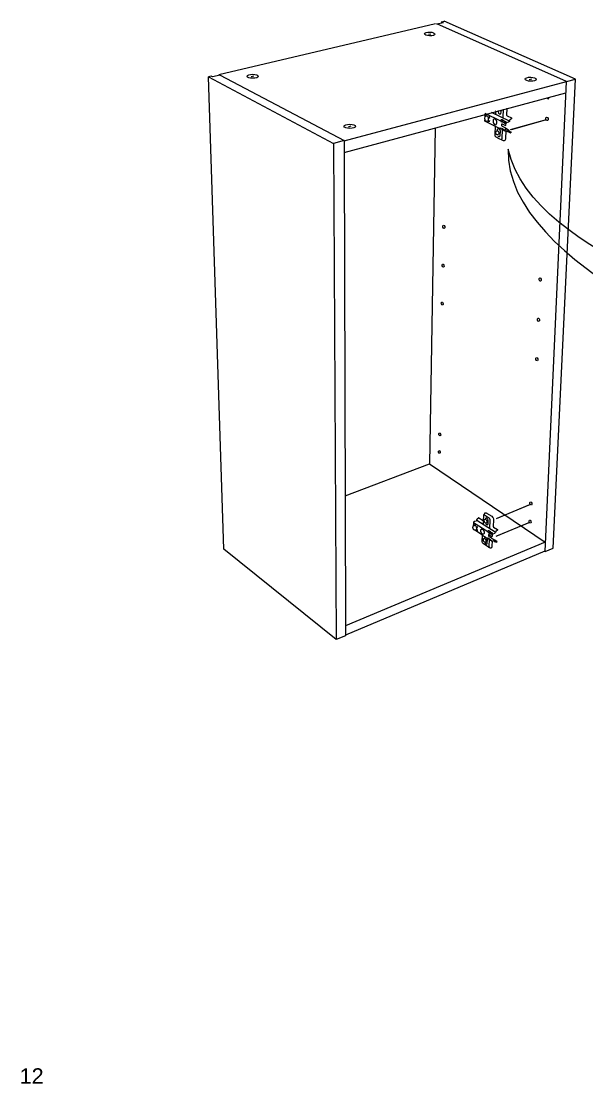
# Model space of a CAD drawing. Header units: metres. Extents: x -8.4 to 7.9, y -3.9 to 2.
# Drawn here: x 2.127 to 2.517, y -1.484 to -0.751 of the extents above; entities that cross this region are included whole.
import ezdxf

# ---------------------------------------------------------------- set-up
doc = ezdxf.new("R2010")
doc.units = ezdxf.units.M
doc.header["$MEASUREMENT"] = 0
for name, color, linetype, lineweight in [('PDF10_Geometry_Num_Penna__1', 255, 'Continuous', 18), ('PDF10_Geometry_Num_Penna__7', 7, 'Continuous', 18), ('PDF10_Text_Num_Penna__7', 7, 'Continuous', 18)]:
    doc.layers.add(name, color=color, linetype=linetype, lineweight=lineweight)
doc.styles.add('GENERATED_STYLE_2', font='')
doc.styles.get('GENERATED_STYLE_2').set_extended_font_data('Arial')

msp = doc.modelspace()

# ---------------------------------------------------------------- linework, layer by layer
at = {"layer": 'PDF10_Geometry_Num_Penna__1', "color": 255, "linetype": 'Continuous', "lineweight": 18, "flags": 128}
for points in [[(2.46467, -0.82582), (2.48826, -0.81918)], [(2.4548, -1.09395), (2.47701, -1.08475)], [(2.4546, -1.10626), (2.47695, -1.097)]]:
    msp.add_lwpolyline(points, dxfattribs=at)
at = {"layer": 'PDF10_Geometry_Num_Penna__7', "color": 7, "linetype": 'Continuous', "lineweight": 18, "flags": 128}
for points in [[(2.41236, -0.75297), (2.2631, -0.78819), (2.26311, -0.78858)], [(2.41323, -0.75337), (2.41324, -0.75314)], [(2.41324, -0.75314), (2.41674, -0.75231)], [(2.48786, -1.11698), (2.50273, -0.79275), (2.41324, -0.75314)], [(2.41674, -0.75231), (2.41675, -0.75162)], [(2.41674, -0.75231), (2.41778, -0.75206)], [(2.41675, -0.75162), (2.41826, -0.75126)], [(2.41778, -0.75206), (2.41675, -0.75162)], [(2.50892, -0.7911), (2.41826, -0.75126)], [(2.40745, -0.76024), (2.4091, -0.75984)], [(2.25773, -0.7891), (2.25598, -0.78952)], [(2.25598, -0.78952), (2.34209, -0.83547)], [(2.26655, -1.1154), (2.25598, -0.78952)], [(2.26393, -0.78839), (2.2587, -0.78962), (2.25773, -0.7891)], [(2.2631, -0.78819), (2.26362, -0.78846)], [(2.26393, -0.78839), (2.34929, -0.83355), (2.34932, -0.84308)], [(2.28538, -0.78944), (2.28714, -0.78896)], [(2.47699, -0.79149), (2.47873, -0.79106)], [(2.49345, -1.11461), (2.50892, -0.7911)], [(2.50273, -0.79275), (2.50892, -0.7911)], [(2.34929, -0.83369), (2.50256, -0.79291)], [(2.34931, -0.84184), (2.50221, -0.8006)], [(2.45383, -0.81332), (2.4537, -0.81327)], [(2.45384, -0.81324), (2.45378, -0.81449)], [(2.45768, -0.81405), (2.45775, -0.81228)], [(2.45899, -0.81767), (2.45923, -0.81192)], [(2.4618, -0.81659), (2.46172, -0.81652), (2.46164, -0.81644), (2.46158, -0.81633), (2.46153, -0.8162), (2.46151, -0.81607), (2.4615, -0.81594), (2.46171, -0.81132)], [(2.44641, -0.81504), (2.44632, -0.81725), (2.44636, -0.81719), (2.44648, -0.81706), (2.4466, -0.81695), (2.44671, -0.81687), (2.44683, -0.81681), (2.44697, -0.81677)], [(2.44746, -0.81666), (2.44697, -0.81677)], [(2.44731, -0.81669), (2.44734, -0.81608), (2.44734, -0.81605), (2.44734, -0.81603), (2.44735, -0.816), (2.44736, -0.81598), (2.44736, -0.81596), (2.44737, -0.81595)], [(2.44795, -0.81672), (2.44778, -0.81666), (2.44762, -0.81663), (2.44746, -0.81666)], [(2.44946, -0.81979), (2.44943, -0.82052), (2.44942, -0.8206), (2.44938, -0.82066), (2.44933, -0.82069), (2.44926, -0.82067), (2.44824, -0.82018)], [(2.44954, -0.81785), (2.44952, -0.81795), (2.44949, -0.81801), (2.44943, -0.81803), (2.44937, -0.81802), (2.44878, -0.81774)], [(2.44893, -0.81941), (2.44895, -0.81941), (2.44896, -0.81943), (2.44896, -0.81946), (2.44896, -0.81949), (2.44895, -0.81952), (2.44895, -0.81955)], [(2.44957, -0.81713), (2.44957, -0.81703), (2.44953, -0.81694), (2.44948, -0.81686), (2.44942, -0.81681)], [(2.44954, -0.81785), (2.44957, -0.81713)], [(2.45078, -0.81398), (2.46302, -0.81983)], [(2.45378, -0.81449), (2.45378, -0.81461), (2.45379, -0.81473), (2.4538, -0.81485), (2.45381, -0.81496), (2.45384, -0.81508), (2.45387, -0.81523)], [(2.46401, -0.82601), (2.48892, -0.819)], [(2.35229, -0.82399), (2.35411, -0.82349)], [(2.41215, -0.82489), (2.40814, -1.05655)], [(2.45338, -0.82359), (2.45733, -0.82549), (2.45724, -0.82543), (2.45716, -0.82535), (2.45712, -0.82526), (2.45711, -0.82517), (2.45712, -0.82508), (2.45715, -0.82499)], [(2.45773, -0.82558), (2.45767, -0.82558), (2.45762, -0.82557), (2.45755, -0.82557), (2.45749, -0.82555), (2.45742, -0.82552), (2.45736, -0.8255), (2.45733, -0.82549)], [(2.45788, -0.82557), (2.4578, -0.82554), (2.45772, -0.82553)], [(2.45818, -0.8259), (2.4581, -0.82584), (2.45802, -0.82576), (2.45797, -0.82567), (2.45792, -0.82557), (2.45786, -0.82544), (2.45782, -0.82531)], [(2.45887, -0.82581), (2.45882, -0.82571), (2.45876, -0.82563), (2.45871, -0.82555), (2.45866, -0.8255), (2.45861, -0.82545), (2.45855, -0.82542), (2.45849, -0.8254), (2.45844, -0.82539), (2.45838, -0.8254), (2.45833, -0.82541), (2.45827, -0.82544), (2.4582, -0.82549), (2.45816, -0.82559), (2.45816, -0.82568), (2.45818, -0.82577), (2.45821, -0.82585), (2.45827, -0.82594), (2.45838, -0.826)], [(2.45818, -0.82196), (2.45822, -0.82197), (2.45826, -0.82199), (2.46052, -0.82308)], [(2.45838, -0.826), (2.45818, -0.8259)], [(2.45835, -0.83193), (2.45861, -0.82607)], [(2.45838, -0.826), (2.45841, -0.82601), (2.45847, -0.82604), (2.45853, -0.82605), (2.45861, -0.82607), (2.45866, -0.82607), (2.45872, -0.82608), (2.45877, -0.82609), (2.45877, -0.82607), (2.45876, -0.82604)], [(2.45893, -0.82607), (2.45885, -0.82606), (2.45876, -0.82604)], [(2.45923, -0.82641), (2.45914, -0.82635), (2.45907, -0.82626), (2.45901, -0.82617), (2.45896, -0.82607), (2.45892, -0.82595), (2.45888, -0.82581)], [(2.45926, -0.826), (2.45921, -0.82609), (2.45921, -0.82618), (2.45922, -0.82628), (2.45926, -0.82636), (2.45933, -0.82644), (2.45943, -0.8265)], [(2.45943, -0.8265), (2.45923, -0.82641)], [(2.45943, -0.8265), (2.45946, -0.82652), (2.45952, -0.82655), (2.45958, -0.82656), (2.45965, -0.82658), (2.45971, -0.82659), (2.45977, -0.82659), (2.45982, -0.82659), (2.45981, -0.82655)], [(2.45998, -0.82658), (2.4599, -0.82656), (2.45981, -0.82655)], [(2.45992, -0.82632), (2.45997, -0.82645), (2.46001, -0.82657), (2.46006, -0.82669), (2.46012, -0.82678), (2.46019, -0.82686), (2.46029, -0.82691)], [(2.46059, -0.82706), (2.46029, -0.82692)], [(2.46052, -0.82308), (2.46054, -0.82308), (2.46057, -0.82308), (2.46087, -0.82301)], [(2.46072, -0.82641), (2.46077, -0.82533)], [(2.46274, -0.82629), (2.46077, -0.82533), (2.46079, -0.82496)], [(2.46087, -0.82301), (2.46094, -0.82155)], [(2.46115, -0.82125), (2.46108, -0.82129), (2.46101, -0.82136), (2.46095, -0.82144), (2.46094, -0.82155)], [(2.4613, -0.82699), (2.461, -0.82706)], [(2.46232, -0.82673), (2.4613, -0.82699)], [(2.46389, -0.82824), (2.4613, -0.82699)], [(2.4631, -0.82702), (2.4631, -0.82685), (2.46307, -0.8267), (2.46301, -0.82656), (2.46294, -0.82645), (2.46285, -0.82635), (2.46275, -0.82629)], [(2.46309, -0.82724), (2.4631, -0.82705), (2.46427, -0.82761)], [(2.46427, -0.82761), (2.46425, -0.82817), (2.46394, -0.82824)], [(2.34929, -0.83355), (2.34209, -0.83547)], [(2.45485, -0.83147), (2.45492, -0.83152), (2.45504, -0.83158), (2.45502, -0.83157), (2.45501, -0.83154)], [(2.458, -0.83299), (2.45797, -0.83298), (2.45794, -0.83297), (2.4579, -0.83296), (2.45788, -0.83295), (2.45785, -0.83293)], [(2.34209, -0.83547), (2.34386, -1.17776)], [(2.34932, -0.84308), (2.35025, -1.16751)], [(2.34999, -1.07852), (2.40814, -1.05655)], [(2.40814, -1.05655), (2.48801, -1.11046)], [(2.45441, -1.09412), (2.4774, -1.08459)], [(2.44561, -1.09161), (2.44554, -1.0917), (2.4455, -1.09179), (2.44544, -1.0919), (2.4454, -1.09203), (2.44538, -1.09216), (2.44536, -1.09231), (2.44522, -1.09558)], [(2.44561, -1.09161), (2.44593, -1.09124)], [(2.44657, -1.09042), (2.44647, -1.09045), (2.44638, -1.0905), (2.44629, -1.09057), (2.44622, -1.09064), (2.44615, -1.09074), (2.44608, -1.09084), (2.44603, -1.09095), (2.44598, -1.09107), (2.44594, -1.0912), (2.44593, -1.09124), (2.44626, -1.09086)], [(2.44657, -1.09042), (2.44685, -1.09032)], [(2.44685, -1.09032), (2.44699, -1.09029), (2.44713, -1.09029), (2.44728, -1.09032), (2.44744, -1.09037), (2.44759, -1.09046)], [(2.43905, -1.09639), (2.43893, -1.09645), (2.4388, -1.09653), (2.4387, -1.09663), (2.43861, -1.09676), (2.43854, -1.0969), (2.43849, -1.09704), (2.43847, -1.09719)], [(2.43882, -1.09919), (2.43927, -1.09904), (2.43927, -1.099)], [(2.44074, -1.09523), (2.44073, -1.09542), (2.44072, -1.09553), (2.44067, -1.09565), (2.44061, -1.09575), (2.44053, -1.09584), (2.44044, -1.09591), (2.44035, -1.09596), (2.43905, -1.09639)], [(2.43927, -1.099), (2.4393, -1.09839), (2.4393, -1.09837), (2.4393, -1.09835), (2.4393, -1.09833), (2.43931, -1.09831), (2.43932, -1.09828)], [(2.43985, -1.09915), (2.4397, -1.09907), (2.43955, -1.09903), (2.4394, -1.09901), (2.43927, -1.09904)], [(2.44073, -1.09542), (2.45349, -1.10353)], [(2.44074, -1.09523), (2.44075, -1.09513), (2.44079, -1.09504), (2.44083, -1.09494), (2.4409, -1.09486), (2.44097, -1.09478)], [(2.44188, -1.09392), (2.44188, -1.09403), (2.44097, -1.09478)], [(2.44198, -1.09379), (2.44193, -1.09382), (2.4419, -1.09387), (2.44188, -1.09392)], [(2.44226, -1.0937), (2.44198, -1.09379)], [(2.44226, -1.0937), (2.44522, -1.09558), (2.44513, -1.09741)], [(2.44513, -1.09741), (2.44513, -1.09752), (2.44515, -1.09763), (2.44515, -1.09773), (2.44517, -1.09784), (2.44518, -1.09795), (2.44522, -1.09808)], [(2.44678, -1.09739), (2.44666, -1.0973), (2.44654, -1.09719), (2.44643, -1.09705), (2.44637, -1.09697), (2.44632, -1.09689), (2.44622, -1.09672), (2.44614, -1.09654), (2.44607, -1.09635), (2.44601, -1.09616), (2.44597, -1.09599), (2.44595, -1.09583), (2.44593, -1.09566), (2.44594, -1.09552), (2.44595, -1.09537), (2.44597, -1.09523), (2.44601, -1.09512), (2.44606, -1.095), (2.44613, -1.09489), (2.44621, -1.0948), (2.4463, -1.09474), (2.4464, -1.0947), (2.44647, -1.09468), (2.44653, -1.09468), (2.44658, -1.09468), (2.44664, -1.0947), (2.44677, -1.09474), (2.4469, -1.0948)], [(2.45009, -1.09538), (2.45009, -1.09527), (2.45007, -1.09515), (2.45005, -1.09503), (2.45002, -1.09491), (2.45, -1.09481), (2.44994, -1.09469), (2.44989, -1.09459), (2.44984, -1.0945), (2.44977, -1.09441), (2.4497, -1.09434), (2.44963, -1.09427), (2.44955, -1.09421), (2.44606, -1.09201)], [(2.4469, -1.0948), (2.44702, -1.0949), (2.44714, -1.09501), (2.44726, -1.09515), (2.44731, -1.09522), (2.44737, -1.0953), (2.44746, -1.09548), (2.44755, -1.09566), (2.44762, -1.09584), (2.44767, -1.09604), (2.44771, -1.09621), (2.44773, -1.09638), (2.44774, -1.09653), (2.44774, -1.09669), (2.44773, -1.09683), (2.4477, -1.09696), (2.44767, -1.09709), (2.44762, -1.0972), (2.44755, -1.09731), (2.44747, -1.09739), (2.44737, -1.09746), (2.44727, -1.0975), (2.44722, -1.09751), (2.44716, -1.09751), (2.44709, -1.09751), (2.44703, -1.0975), (2.44691, -1.09746), (2.44679, -1.09739)], [(2.44984, -1.10102), (2.45009, -1.09538)], [(2.45422, -1.10642), (2.47734, -1.09684)], [(2.43986, -1.10231), (2.43975, -1.10234), (2.43965, -1.10235), (2.43954, -1.10235), (2.43943, -1.10234)], [(2.44478, -1.10577), (2.43943, -1.10234)], [(2.44031, -1.10216), (2.43986, -1.10231)], [(2.44029, -1.10217), (2.44104, -1.10265)], [(2.44053, -1.09999), (2.44113, -1.10038)], [(2.44077, -1.10152), (2.44077, -1.10154), (2.44077, -1.10157), (2.44077, -1.10159), (2.44077, -1.10161), (2.44077, -1.10163), (2.44076, -1.10165)], [(2.44104, -1.10265), (2.44104, -1.10266), (2.44106, -1.10266), (2.44111, -1.10268), (2.44115, -1.10266), (2.44118, -1.10261), (2.4412, -1.10254), (2.44122, -1.10192)], [(2.44113, -1.10038), (2.44115, -1.10038), (2.44115, -1.10039), (2.4412, -1.1004), (2.44125, -1.10038), (2.44128, -1.10034), (2.44129, -1.10027)], [(2.44129, -1.10027), (2.44132, -1.09964)], [(2.44466, -1.10495), (2.4445, -1.10484), (2.44435, -1.1047), (2.4442, -1.10452), (2.44413, -1.10442), (2.44406, -1.10432), (2.44394, -1.1041), (2.44383, -1.10387), (2.44374, -1.10363), (2.44367, -1.10338), (2.44362, -1.10317), (2.44359, -1.10297), (2.44357, -1.10276), (2.44358, -1.10257), (2.44359, -1.10238), (2.44362, -1.10221), (2.44367, -1.10206), (2.44373, -1.10191), (2.44382, -1.10177), (2.44392, -1.10166), (2.44404, -1.10158), (2.44417, -1.10153), (2.44425, -1.10151), (2.44433, -1.10151), (2.4444, -1.10151), (2.44448, -1.10153), (2.44464, -1.10158), (2.4448, -1.10166)], [(2.4448, -1.10166), (2.44495, -1.10178), (2.44511, -1.10192), (2.44525, -1.1021), (2.44532, -1.1022), (2.44539, -1.1023), (2.44551, -1.10252), (2.44562, -1.10275), (2.44571, -1.10299), (2.44578, -1.10324), (2.44583, -1.10345), (2.44586, -1.10366), (2.44587, -1.10386), (2.44587, -1.10406), (2.44586, -1.10424), (2.44582, -1.10441), (2.44578, -1.10457), (2.44571, -1.1047), (2.44563, -1.10485), (2.44552, -1.10495), (2.4454, -1.10505), (2.44527, -1.1051), (2.4452, -1.10511), (2.44513, -1.10511), (2.44505, -1.10511), (2.44497, -1.1051), (2.44482, -1.10504), (2.44466, -1.10495)], [(2.44478, -1.10577), (2.44826, -1.108), (2.4482, -1.10795), (2.44816, -1.10789), (2.44814, -1.10783), (2.44814, -1.10777), (2.44815, -1.10772), (2.44818, -1.10765)], [(2.44902, -1.10517), (2.44895, -1.10526), (2.4489, -1.10538), (2.44888, -1.10552), (2.44887, -1.10567), (2.44888, -1.10584), (2.44892, -1.10601), (2.44897, -1.10618), (2.44904, -1.10635)], [(2.44902, -1.10517), (2.44905, -1.10517), (2.44909, -1.10519), (2.44915, -1.10523), (2.45119, -1.10654)], [(2.44904, -1.10635), (2.45334, -1.1091)], [(2.45122, -1.10532), (2.45086, -1.1051)], [(2.45119, -1.10654), (2.45122, -1.10655), (2.45126, -1.10654), (2.45154, -1.10645)], [(2.45153, -1.10645), (2.45158, -1.10519), (2.4516, -1.10511), (2.45165, -1.10504), (2.45172, -1.10497), (2.45178, -1.10493)], [(2.48801, -1.11046), (2.35025, -1.16818)], [(2.44617, -1.11061), (2.44605, -1.11052), (2.44593, -1.11041), (2.44581, -1.11027), (2.44575, -1.11019), (2.4457, -1.11011), (2.44561, -1.10994), (2.44552, -1.10976), (2.44545, -1.10957), (2.44539, -1.10937), (2.44536, -1.10921), (2.44533, -1.10904), (2.44531, -1.10888), (2.44532, -1.10873), (2.44533, -1.10858), (2.44536, -1.10845), (2.44539, -1.10833), (2.44544, -1.10822), (2.44551, -1.1081), (2.44559, -1.10802), (2.44568, -1.10796), (2.44579, -1.10792), (2.44585, -1.1079), (2.44591, -1.1079), (2.44597, -1.1079), (2.44603, -1.10792), (2.44615, -1.10796), (2.44628, -1.10802)], [(2.44628, -1.10802), (2.4464, -1.10811), (2.44652, -1.10822), (2.44664, -1.10836), (2.44669, -1.10844), (2.44675, -1.10852), (2.44684, -1.10869), (2.44693, -1.10887), (2.447, -1.10906), (2.44705, -1.10926), (2.4471, -1.10943), (2.44712, -1.10959), (2.44712, -1.10975), (2.44712, -1.10991), (2.44712, -1.11005), (2.44709, -1.11018), (2.44705, -1.11031), (2.447, -1.11042), (2.44693, -1.11053), (2.44685, -1.11061), (2.44676, -1.11068), (2.44666, -1.11072), (2.4466, -1.11073), (2.44654, -1.11073), (2.44647, -1.11073), (2.44641, -1.11072), (2.44629, -1.11067), (2.44617, -1.11061)], [(2.44818, -1.10765), (2.44823, -1.10762), (2.44828, -1.1076), (2.44834, -1.10759), (2.44839, -1.1076), (2.44844, -1.10762), (2.44849, -1.10765), (2.44854, -1.10768), (2.44859, -1.10773), (2.44864, -1.10779), (2.44868, -1.10785), (2.44873, -1.10794), (2.44878, -1.10804)], [(2.4487, -1.10811), (2.44863, -1.10811), (2.44856, -1.1081), (2.44848, -1.10809), (2.4484, -1.10806), (2.44833, -1.10804), (2.44826, -1.108)], [(2.44905, -1.1085), (2.44898, -1.10845), (2.44893, -1.10838), (2.44889, -1.10831), (2.44885, -1.10823), (2.44881, -1.10814), (2.44878, -1.10804)], [(2.44881, -1.11393), (2.44883, -1.11394), (2.44889, -1.11397), (2.44895, -1.114), (2.44901, -1.11403), (2.44907, -1.11405), (2.44913, -1.11406), (2.44957, -1.11416)], [(2.4492, -1.10861), (2.44905, -1.1085)], [(2.44972, -1.10865), (2.44968, -1.10855), (2.44962, -1.10846), (2.44959, -1.1084), (2.44954, -1.10834), (2.44948, -1.10829), (2.44943, -1.10826), (2.44938, -1.10823), (2.44934, -1.10821), (2.44929, -1.1082), (2.44923, -1.10821), (2.44918, -1.10823), (2.44913, -1.10826), (2.44909, -1.10832), (2.44909, -1.10838), (2.44909, -1.10844), (2.44911, -1.1085), (2.44915, -1.10856), (2.44921, -1.10861)], [(2.4492, -1.10861), (2.44927, -1.10865), (2.44934, -1.10867), (2.44943, -1.10869), (2.44951, -1.10871), (2.44957, -1.10872), (2.44964, -1.10872), (2.44963, -1.10872), (2.44963, -1.1087)], [(2.44929, -1.11322), (2.4495, -1.10871)], [(2.44999, -1.1091), (2.44992, -1.10906), (2.44987, -1.10899), (2.44984, -1.10892), (2.44979, -1.10884), (2.44977, -1.10875), (2.44972, -1.10865)], [(2.45015, -1.10922), (2.45, -1.1091)], [(2.45067, -1.10926), (2.45063, -1.10916), (2.45058, -1.10907), (2.45053, -1.109), (2.45048, -1.10895), (2.45043, -1.1089), (2.45038, -1.10887), (2.45033, -1.10884), (2.45028, -1.10882), (2.45023, -1.10881), (2.45018, -1.10882), (2.45012, -1.10884), (2.45007, -1.10887), (2.45004, -1.10893), (2.45003, -1.10899), (2.45003, -1.10905), (2.45005, -1.1091), (2.45009, -1.10916), (2.45016, -1.10922)], [(2.45015, -1.10922), (2.45022, -1.10926), (2.45029, -1.10928), (2.45037, -1.1093), (2.45045, -1.10932), (2.45052, -1.10932), (2.45059, -1.10932), (2.45058, -1.10931)], [(2.45067, -1.10926), (2.45071, -1.10936), (2.45074, -1.10944), (2.45078, -1.10952), (2.45082, -1.1096), (2.45088, -1.10966), (2.45094, -1.10971)], [(2.45088, -1.11435), (2.45101, -1.11429), (2.45113, -1.1142), (2.45123, -1.11409), (2.45132, -1.11395), (2.4514, -1.11379), (2.45144, -1.11361), (2.45149, -1.11341), (2.45151, -1.1132), (2.45165, -1.10988)], [(2.45121, -1.10989), (2.45094, -1.10971)], [(2.45238, -1.10963), (2.45165, -1.10988)], [(2.45285, -1.10947), (2.45238, -1.10963)], [(2.45331, -1.11023), (2.45238, -1.10963)], [(2.45352, -1.10932), (2.45348, -1.10924), (2.45342, -1.10916), (2.45334, -1.1091)], [(2.45391, -1.11037), (2.45339, -1.11026)], [(2.45358, -1.10964), (2.45358, -1.10954), (2.45355, -1.10942), (2.45352, -1.10933)], [(2.45465, -1.11004), (2.45352, -1.10933)], [(2.45357, -1.10983), (2.45358, -1.10964)], [(2.45391, -1.11037), (2.4543, -1.1106), (2.45426, -1.11058), (2.45426, -1.11054)], [(2.45465, -1.11004), (2.45462, -1.11051), (2.45435, -1.11061)], [(2.35027, -1.17506), (2.34386, -1.17776), (2.26655, -1.1154)], [(2.48772, -1.11667), (2.35027, -1.17468)], [(2.44979, -1.11429), (2.44957, -1.11416)], [(2.44978, -1.11429), (2.44976, -1.11427), (2.44975, -1.11423), (2.44968, -1.11418)], [(2.44978, -1.11429), (2.44989, -1.11436), (2.45, -1.11441), (2.45011, -1.11445), (2.45022, -1.11447), (2.45035, -1.11448), (2.45048, -1.11448), (2.45061, -1.11445), (2.45088, -1.11435)], [(2.48754, -1.11675), (2.48786, -1.11698)], [(2.48786, -1.11698), (2.49345, -1.11461)], [(2.35025, -1.16751), (2.35027, -1.17506)]]:
    msp.add_lwpolyline(points, dxfattribs=at)
for points in [[(2.44831, -0.82017), (2.44781, -0.82029, -0.393021), (2.44625, -0.81916), (2.44622, -0.81971), (2.44623, -0.81985), (2.44626, -0.81999), (2.44632, -0.8201), (2.44639, -0.82019), (2.4465, -0.82025), (2.45338, -0.82359), (2.45314, -0.82933, 0.285069), (2.45401, -0.83105), (2.45485, -0.83147)], [(2.45868, -0.81957), (2.45869, -0.81951), (2.45867, -0.81946), (2.45862, -0.81941), (2.45855, -0.81937), (2.45844, -0.81933), (2.45832, -0.81929), (2.45818, -0.81927), (2.45801, -0.81925, 0.503074), (2.45737, -0.82013), (2.44665, -0.81499)], [(2.45973, -0.82007), (2.45974, -0.82002), (2.45972, -0.81996), (2.45967, -0.81991), (2.45958, -0.81987), (2.45949, -0.81983), (2.45937, -0.8198), (2.45923, -0.81977), (2.45906, -0.81976, 0.501581), (2.45842, -0.82063), (2.45804, -0.82045)], [(2.45909, -0.82095), (2.45947, -0.82114, -0.507626), (2.46011, -0.82026), (2.46027, -0.82027), (2.46042, -0.8203), (2.46054, -0.82033), (2.46065, -0.82037), (2.46072, -0.82042), (2.46077, -0.82047), (2.46079, -0.82052), (2.46078, -0.82058, 0.105322), (2.46014, -0.82146), (2.46053, -0.82165)], [(2.4618, -0.81659), (2.46471, -0.81797), (2.46469, -0.81852), (2.46344, -0.8195, -0.344334), (2.46257, -0.8209), (2.46115, -0.82125)], [(2.45504, -0.83158), (2.45888, -0.83345), (2.45901, -0.83351), (2.45914, -0.83355), (2.45926, -0.83357), (2.45937, -0.83358), (2.45948, -0.83357), (2.45958, -0.83355), (2.45989, -0.83348, 0.315605), (2.46078, -0.83192), (2.461, -0.82709)], [(2.45699, -0.82954), (2.45707, -0.82761, 0.26652), (2.45603, -0.82538)], [(2.46079, -0.82496), (2.45853, -0.82387, -0.416237), (2.45818, -0.82196), (2.45816, -0.82196), (2.45812, -0.82195), (2.45808, -0.82195), (2.45805, -0.82195), (2.45802, -0.82196)], [(2.44759, -1.09046), (2.45108, -1.09266, -0.241361), (2.45231, -1.09536), (2.45212, -1.09952), (2.45213, -1.09964), (2.45215, -1.09976), (2.45219, -1.09987), (2.45225, -1.09998), (2.45232, -1.10006), (2.45239, -1.10013), (2.45503, -1.10179), (2.45501, -1.10227), (2.45386, -1.10322, -0.312495), (2.45308, -1.1045), (2.45178, -1.10493)], [(2.44954, -1.10307), (2.44955, -1.103), (2.44954, -1.10294), (2.4495, -1.10288), (2.44943, -1.10283), (2.44934, -1.10278), (2.44922, -1.10274), (2.44909, -1.10271), (2.44895, -1.10269, 0.504506), (2.44836, -1.1035), (2.43847, -1.09719), (2.43838, -1.09953), (2.4384, -1.0995), (2.4385, -1.09939), (2.43859, -1.09931), (2.43871, -1.09924), (2.43882, -1.09919)], [(2.44865, -1.09768), (2.44873, -1.09602, 0.228778), (2.44777, -1.09392)], [(2.43943, -1.10234), (2.43933, -1.10232), (2.43922, -1.10228), (2.43911, -1.10223), (2.439, -1.10216), (2.43891, -1.10208), (2.4388, -1.10198), (2.43868, -1.10186), (2.43859, -1.10173), (2.43849, -1.10158), (2.43841, -1.10142), (2.43833, -1.10125), (2.43831, -1.10118, -0.24235), (2.43838, -1.09953)], [(2.44881, -1.11393), (2.44534, -1.11169, -0.240056), (2.44459, -1.1101), (2.44478, -1.10577)], [(2.44897, -1.10388), (2.44931, -1.10411), (2.44936, -1.1042), (2.44941, -1.10429), (2.44945, -1.10436), (2.44951, -1.10441), (2.44955, -1.10446), (2.44961, -1.1045), (2.44966, -1.10452), (2.4497, -1.10454), (2.44975, -1.10455), (2.4498, -1.10454), (2.44986, -1.10452), (2.44991, -1.10449), (2.45026, -1.1047, -0.506639), (2.45084, -1.1039), (2.45099, -1.10392), (2.45112, -1.10395), (2.45123, -1.10399), (2.45132, -1.10403), (2.45139, -1.10409), (2.45144, -1.10415), (2.45146, -1.10422), (2.45144, -1.10429, 0.080218), (2.45086, -1.1051), (2.45081, -1.10512), (2.45075, -1.10514), (2.4507, -1.10515), (2.45065, -1.10514), (2.4506, -1.10512), (2.45055, -1.1051), (2.4505, -1.10507), (2.45045, -1.10501), (2.4504, -1.10495), (2.45035, -1.1049), (2.4503, -1.10481), (2.45026, -1.10471)], [(2.45049, -1.10368), (2.4505, -1.10361), (2.45048, -1.10354), (2.45044, -1.10348), (2.45037, -1.10343), (2.45028, -1.10338), (2.45017, -1.10334), (2.45003, -1.10331), (2.44989, -1.10329, 0.5026), (2.44931, -1.10411)], [(2.44806, -1.11094), (2.44814, -1.10929, 0.162368), (2.44758, -1.10756)]]:
    msp.add_lwpolyline(points, format="xyb", dxfattribs=at)
for points in [[(2.44873, -0.81763), (2.44873, -0.81762), (2.44873, -0.8176), (2.44873, -0.81758), (2.44873, -0.81757)], [(2.45772, -0.82553), (2.45772, -0.82557)], [(2.45915, -0.82636), (2.45912, -0.82635), (2.45913, -0.82635)], [(2.46047, -0.82299), (2.46048, -0.82304)], [(2.461, -0.82709), (2.461, -0.82708), (2.461, -0.82706)], [(2.46394, -0.82824), (2.46392, -0.82824)], [(2.43928, -1.09904), (2.43927, -1.09902)], [(2.44033, -1.10215), (2.44033, -1.10216), (2.44033, -1.10217), (2.44033, -1.10218), (2.44032, -1.10217)], [(2.44913, -1.10517), (2.44913, -1.1052)], [(2.45117, -1.10647), (2.45117, -1.10651)], [(2.44869, -1.10809), (2.44869, -1.10811)], [(2.44877, -1.1081), (2.44873, -1.10809)], [(2.44878, -1.10804), (2.44876, -1.10806)], [(2.44971, -1.10871), (2.44968, -1.1087)], [(2.44973, -1.10865), (2.4497, -1.10867)], [(2.44973, -1.10873), (2.44971, -1.10873)], [(2.45066, -1.10932), (2.45062, -1.10931)], [(2.45064, -1.10929), (2.45065, -1.10928)], [(2.45067, -1.10933), (2.45066, -1.10933)], [(2.45339, -1.11026), (2.45335, -1.11025)], [(2.45435, -1.11061), (2.45431, -1.11061)]]:
    msp.add_lwpolyline(points, close=True, dxfattribs=at)
at = {"layer": 'PDF10_Geometry_Num_Penna__7', "color": 7, "linetype": 'Continuous', "lineweight": 18}
msp.add_arc((2.44829, -0.81828), 0.00222, 152.38303, 203.22898, dxfattribs=at)
for centre, major_axis, ratio, start_param, end_param in [((2.4898, -0.80345), (-0.00034, 0.00129), 0.591086, 1.943131, 4.344257), ((2.45655, -0.81353), (-0.00042, 0.00174), 0.604455, 1.024062, 4.267268), ((2.44788, -0.81841), (-0.00042, 0.00176), 0.593167, 3.155119, 5.837529), ((2.45335, -0.82067), (-0.00049, 0.002), 0.590937, 5.827696, 8.957587), ((2.45333, -0.82066), (-0.00049, 0.002), 0.592209, 2.687339, 5.812461), ((2.45768, -0.81493), (-0.00015, 0.00562), 0.201978, 2.743656, 3.333638), ((2.45873, -0.81626), (-0.00014, 0.0048), 0.2218, 2.710552, 3.346527), ((2.45578, -0.82665), (-0.00017, 0.00134), 0.693177, 5.843278, 7.676734), ((2.45747, -0.82724), (-0.00011, 0.00236), 0.319107, 5.659156, 6.572746), ((2.45947, -0.82842), (0.00001, 0.00252), 0.321441, 5.700386, 6.562701), ((2.45981, -0.82029), (-0.00014, 0.00127), 0.438136, 2.250829, 3.500162), ((2.45593, -0.82921), (-0.00036, 0.00155), 0.645202, 2.154785, 4.34703), ((2.4577, -0.83153), (-0.00026, 0.00107), 0.5599, 2.713404, 4.204564), ((2.43979, -1.1006), (-0.00053, 0.00156), 0.555795, 3.135159, 5.674937), ((2.44805, -1.09605), (-0.0009, 0.00222), 0.458456, 5.760516, 7.048618), ((2.44763, -1.09702), (-0.00052, 0.00158), 0.553828, 1.947008, 4.108954), ((2.44885, -1.09798), (0.00005, 0.00596), 0.196835, 2.757621, 3.286903), ((2.44746, -1.10902), (-0.00093, 0.0019), 0.517486, 6.054735, 7.055241), ((2.44701, -1.1101), (-0.00056, 0.00176), 0.510938, 1.888577, 4.058379), ((2.44828, -1.11191), (-0.00078, 0.0018), 0.366727, 2.686563, 3.756635)]:
    msp.add_ellipse(centre, major_axis=major_axis, ratio=ratio, start_param=start_param, end_param=end_param, dxfattribs=at)
for centre, major_axis, ratio in [((2.48919, -0.8186), (-0.00032, 0.00122), 0.610511), ((2.41806, -0.89312), (-0.00033, 0.0011), 0.565479), ((2.41754, -0.9198), (-0.00034, 0.00109), 0.557092), ((2.48454, -0.92945), (-0.00038, 0.00115), 0.593407), ((2.41702, -0.94602), (-0.00035, 0.00107), 0.560409), ((2.48338, -0.95713), (-0.00039, 0.00113), 0.59026), ((2.48224, -0.98429), (-0.0004, 0.00112), 0.583656), ((2.41525, -1.03621), (-0.00038, 0.00103), 0.536764), ((2.41501, -1.04839), (-0.00037, 0.00103), 0.531602), ((2.47807, -1.08389), (-0.00043, 0.00107), 0.554682), ((2.47755, -1.09641), (-0.00043, 0.00106), 0.557562)]:
    msp.add_ellipse(centre, major_axis=major_axis, ratio=ratio, dxfattribs=at)
for points in [[(2.40832, -0.76131), (2.40632, -0.76126), (2.40471, -0.76064), (2.40473, -0.75993)], [(2.40473, -0.75993), (2.40475, -0.75922), (2.40638, -0.75868), (2.40839, -0.75873)], [(2.41198, -0.76011), (2.41196, -0.76082), (2.41033, -0.76136), (2.40832, -0.76131)], [(2.40839, -0.75873), (2.41039, -0.75878), (2.412, -0.7594), (2.41198, -0.76011)], [(2.28245, -0.78917), (2.28245, -0.78839), (2.28419, -0.78776), (2.28634, -0.78776)], [(2.28634, -0.79059), (2.28419, -0.79059), (2.28245, -0.78995), (2.28245, -0.78917)], [(2.28634, -0.78776), (2.28849, -0.78776), (2.29023, -0.78839), (2.29023, -0.78917)], [(2.29023, -0.78917), (2.29023, -0.78995), (2.28849, -0.79059), (2.28634, -0.79059)], [(2.4779, -0.79264), (2.47579, -0.79259), (2.47409, -0.79192), (2.47411, -0.79116)], [(2.47411, -0.79116), (2.47413, -0.79039), (2.47586, -0.78981), (2.47797, -0.78986)], [(2.48177, -0.79135), (2.48175, -0.79211), (2.48002, -0.79269), (2.4779, -0.79264)], [(2.47797, -0.78986), (2.48009, -0.78991), (2.48179, -0.79058), (2.48177, -0.79135)], [(2.34926, -0.82372), (2.34926, -0.82291), (2.35106, -0.82226), (2.35328, -0.82226)], [(2.35328, -0.82517), (2.35106, -0.82517), (2.34926, -0.82452), (2.34926, -0.82372)], [(2.35328, -0.82226), (2.3555, -0.82226), (2.3573, -0.82291), (2.3573, -0.82372)], [(2.3573, -0.82372), (2.3573, -0.82452), (2.3555, -0.82517), (2.35328, -0.82517)], [(2.4539, -0.82841), (2.45377, -0.82766), (2.45412, -0.82697), (2.45468, -0.82687)], [(2.45468, -0.82687), (2.45525, -0.82677), (2.45582, -0.82729), (2.45596, -0.82805)], [(2.45596, -0.82805), (2.45609, -0.8288), (2.45574, -0.82949), (2.45518, -0.82959)], [(2.45518, -0.82959), (2.45461, -0.82969), (2.45404, -0.82917), (2.4539, -0.82841)], [(2.46243, -0.83955), (2.45969, -0.92049), (2.63136, -0.98501), (2.65842, -0.99467)], [(2.66699, -0.96197), (2.63583, -0.9549), (2.47985, -0.91591), (2.46243, -0.83955)]]:
    msp.add_open_spline(points, degree=3, dxfattribs=at)

# ---------------------------------------------------------------- texts
at = {"layer": 'PDF10_Text_Num_Penna__7', "color": 7, "linetype": 'Continuous', "lineweight": 18, "insert": (2.1257, -1.48412), "char_height": 0.0106604, "attachment_point": 7, "style": 'GENERATED_STYLE_2'}
msp.add_mtext('\\A1;{\\pql;\\fArial|b0|i0|c0|p34;12}', dxfattribs=at)

doc.saveas('drawing.dxf')
